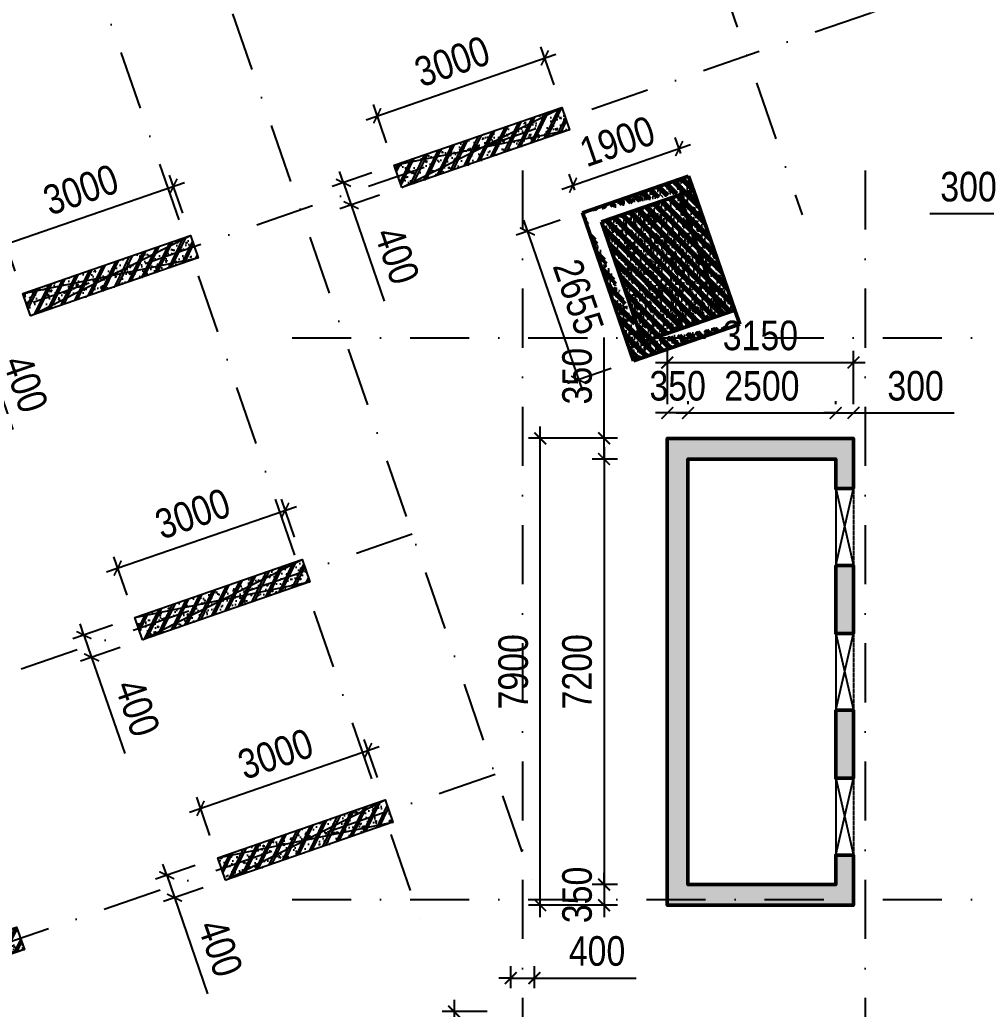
# Model space of a CAD drawing. Header units: millimetres. Extents: x 13965 to 1327256, y -72704 to 46237.
# Drawn here: x 88168 to 104528, y -23923 to -7183 of the extents above; entities that cross this region are included whole.
import ezdxf

# ---------------------------------------------------------------- set-up
doc = ezdxf.new("R2010")
doc.units = ezdxf.units.MM
doc.header["$MEASUREMENT"] = 0
doc.linetypes.add('DASHDOT', pattern=[1, 0.5, -0.25, 0, -0.25])
doc.linetypes.add('DASHED', pattern=[4.5, 3, -1.5])
for name, color, linetype in [('ccu11-Khuat', 9, 'DASHED'), ('ccu11-Thay', 7, 'Continuous'), ('KC2-DIM', 251, 'Continuous'), ('KT-Hatch', 251, 'Continuous'), ('KT-Luoi truc South Tower', 8, 'DASHDOT'), ('xref.asix of  podium$0$xref.asix of  podium$0$Xref_ST_MBDV Cot vach 30.7.2022$0$KT-Net cot vach', 6, 'Continuous'), ('Xref_ST_MBDV Cot vach 30.7.2022|Xref_ST_MBDV Cot vach 30.7.2022|Xref_ST_MBDV Cot vach 30.7.2022|Xref_ST_MBDV Cot vach 30.7.2022|KC-Betong', 6, 'Continuous')]:
    doc.layers.add(name, color=color, linetype=linetype)
for name, color, linetype, lineweight in [('KT-Kich thuoc', 159, 'Continuous', 18), ('ST_MBDV Cot vach 220805$0$Xref_ST_MBDV Cot vach 30.7.2022$0$KT-Net cot vach', 6, 'Continuous', 50), ('Xref_ST_MBDV Cot vach 30.7.2022$0$KT-Net cot vach', 6, 'Continuous', 50)]:
    doc.layers.add(name, color=color, linetype=linetype, lineweight=lineweight)
doc.styles.add('Arial Narrow', font='ARIALN.TTF')
doc.dimstyles.new('ccu12-200', dxfattribs={"dimscale": 200, "dimtxt": 2.5, "dimasz": 1, "dimexe": 1, "dimexo": 2, "dimgap": 1, "dimtad": 1, "dimdec": 0, "dimdsep": 46, "dimtxsty": 'Arial Narrow', "dimblk": 'ARCHTICK', "dimcen": -1, "dimdle": 1, "dimclrd": 256, "dimclre": 256, "dimclrt": 3, "dimadec": 0, "dimazin": 2, "dimtfac": 0.1, "dimtdec": 0, "dimtmove": 0, "dimatfit": 1, "dimldrblk": 'ARCHTICK', "dimfxl": 1, "dimtvp": 0.833333, "dimtolj": 1, "dimtzin": 12, "dimarcsym": 0})
doc.dimstyles.new('CCU_1-300', dxfattribs={"dimscale": 300, "dimtxt": 2.5, "dimasz": 1, "dimexe": 1, "dimexo": 2, "dimgap": 0.5, "dimtad": 1, "dimdec": 0, "dimdsep": 46, "dimtxsty": 'Arial Narrow', "dimblk": 'ARCHTICK', "dimcen": -1, "dimdle": 1, "dimclrd": 256, "dimclre": 256, "dimclrt": 3, "dimadec": 0, "dimazin": 2, "dimtfac": 0.1, "dimtdec": 0, "dimtix": 1, "dimtmove": 2, "dimatfit": 1, "dimfxl": 1, "dimtvp": 0.833333, "dimtolj": 1, "dimtzin": 12, "dimarcsym": 0})

# ---------------------------------------------------------------- blocks, each defined once
blk = doc.blocks.new('_ArchTick')
at = {"color": 0, "const_width": 0.15}
blk.add_lwpolyline([(-0.5, -0.5), (0.5, 0.5)], dxfattribs=at)
blk = doc.blocks.new('*D1046')
at = {"layer": 'Defpoints', "color": 0, "transparency": 16777216}
for p in [(-42197, 37814, 0), (-37735, 33219), (-40305, 32332, 0)]:
    blk.add_point(p, dxfattribs=at)
at = {"layer": 'KT-Kich thuoc', "lineweight": -2, "transparency": 16777216}
for p, q in [((-39726, 38985), (-37637, 32935)), ((-41630, 38010), (-39344, 38799)), ((-39737, 32528), (-37452, 33317))]:
    blk.add_line(p, q, dxfattribs=at)
at = {"layer": 'KT-Kich thuoc', "lineweight": -2, "transparency": 16777216, "xscale": 300, "yscale": 300, "zscale": 300}
for p, rotation in [((-39628, 38701), 109.0471074798708), ((-37735, 33219), 289.0471074798708)]:
    blk.add_blockref('_ArchTick', p, dxfattribs=dict(at, rotation=rotation))
at = {"layer": 'KT-Kich thuoc', "color": 3, "transparency": 16777216, "insert": (-37846, 36248), "char_height": 750, "attachment_point": 5, "rotation": 289.0471, "style": 'Arial Narrow'}
blk.add_mtext('\\A1;5800', dxfattribs=at)
blk = doc.blocks.new('*D130')
at = {"layer": 'Defpoints', "color": 0, "transparency": 16777216}
for p in [(94065, -19546), (94353, -20381, 0), (91517, -21360, 0)]:
    blk.add_point(p, dxfattribs=at)
at = {"layer": 'KC2-DIM', "lineweight": -2, "transparency": 16777216}
for p, q in [((94223, -20003), (93999, -19357)), ((91040, -20590), (94254, -19480)), ((91387, -20982), (91164, -20336))]:
    blk.add_line(p, q, dxfattribs=at)
at = {"layer": 'KC2-DIM', "lineweight": -2, "transparency": 16777216, "xscale": 200, "yscale": 200, "zscale": 200}
for p, rotation in [((94065, -19546), 19.04713795321683), ((91229, -20525), 199.0471379532169)]:
    blk.add_blockref('_ArchTick', p, dxfattribs=dict(at, rotation=rotation))
at = {"layer": 'KC2-DIM', "color": 3, "transparency": 16777216, "insert": (92498, -19605), "char_height": 500, "attachment_point": 5, "rotation": 19.0471, "style": 'Arial Narrow'}
blk.add_mtext('\\A1;3000', dxfattribs=at)
blk = doc.blocks.new('*D131')
at = {"layer": 'Defpoints', "color": 0, "transparency": 16777216}
for p in [(91517, -21360, 0), (91648, -21738, 0), (90787, -22035)]:
    blk.add_point(p, dxfattribs=at)
at = {"layer": 'KC2-DIM', "lineweight": -2, "transparency": 16777216}
for p, q in [((91139, -21490), (90467, -21722)), ((90656, -21657), (90591, -21468)), ((90656, -21657), (90787, -22035)), ((91270, -21868), (90598, -22100)), ((90787, -22035), (91348, -23662))]:
    blk.add_line(p, q, dxfattribs=at)
at = {"layer": 'KC2-DIM', "lineweight": -2, "transparency": 16777216, "xscale": 200, "yscale": 200, "zscale": 200}
for p, rotation in [((90656, -21657), 289.0471379532172), ((90787, -22035), 109.0471379532172)]:
    blk.add_blockref('_ArchTick', p, dxfattribs=dict(at, rotation=rotation))
at = {"layer": 'KC2-DIM', "color": 3, "transparency": 16777216, "insert": (91563, -22889), "char_height": 500, "attachment_point": 5, "rotation": 289.0471, "style": 'Arial Narrow'}
blk.add_mtext('\\A1;400', dxfattribs=at)
blk = doc.blocks.new('*D132')
at = {"layer": 'Defpoints', "color": 0, "transparency": 16777216}
for p in [(92661, -15481), (92950, -16316, 0), (90114, -17295, 0)]:
    blk.add_point(p, dxfattribs=at)
at = {"layer": 'KC2-DIM', "lineweight": -2, "transparency": 16777216}
for p, q in [((92819, -15938), (92596, -15292)), ((89637, -16525), (92851, -15416)), ((89984, -16917), (89760, -16271))]:
    blk.add_line(p, q, dxfattribs=at)
at = {"layer": 'KC2-DIM', "lineweight": -2, "transparency": 16777216, "xscale": 200, "yscale": 200, "zscale": 200}
for p, rotation in [((92661, -15481), 19.04713795321683), ((89826, -16460), 199.0471379532169)]:
    blk.add_blockref('_ArchTick', p, dxfattribs=dict(at, rotation=rotation))
at = {"layer": 'KC2-DIM', "color": 3, "transparency": 16777216, "insert": (91095, -15540), "char_height": 500, "attachment_point": 5, "rotation": 19.0471, "style": 'Arial Narrow'}
blk.add_mtext('\\A1;3000', dxfattribs=at)
blk = doc.blocks.new('*D133')
at = {"layer": 'Defpoints', "color": 0, "transparency": 16777216}
for p in [(90114, -17295, 0), (90245, -17673, 0), (89384, -17971)]:
    blk.add_point(p, dxfattribs=at)
at = {"layer": 'KC2-DIM', "lineweight": -2, "transparency": 16777216}
for p, q in [((89253, -17593), (89188, -17403)), ((89736, -17426), (89064, -17658)), ((89253, -17593), (89384, -17971)), ((89866, -17804), (89194, -18036)), ((89384, -17971), (89945, -19597))]:
    blk.add_line(p, q, dxfattribs=at)
at = {"layer": 'KC2-DIM', "lineweight": -2, "transparency": 16777216, "xscale": 200, "yscale": 200, "zscale": 200}
for p, rotation in [((89253, -17593), 289.0471379532172), ((89384, -17971), 109.0471379532172)]:
    blk.add_blockref('_ArchTick', p, dxfattribs=dict(at, rotation=rotation))
at = {"layer": 'KC2-DIM', "color": 3, "transparency": 16777216, "insert": (90160, -18824), "char_height": 500, "attachment_point": 5, "rotation": 289.0471, "style": 'Arial Narrow'}
blk.add_mtext('\\A1;400', dxfattribs=at)
blk = doc.blocks.new('*D134')
at = {"layer": 'Defpoints', "color": 0, "transparency": 16777216}
for p in [(90769, -9999), (91057, -10834, 0), (88221, -11813, 0)]:
    blk.add_point(p, dxfattribs=at)
at = {"layer": 'KC2-DIM', "lineweight": -2, "transparency": 16777216}
for p, q in [((90926, -10456), (90703, -9809)), ((87744, -11043), (90958, -9933)), ((88091, -11435), (87868, -10789))]:
    blk.add_line(p, q, dxfattribs=at)
at = {"layer": 'KC2-DIM', "lineweight": -2, "transparency": 16777216, "xscale": 200, "yscale": 200, "zscale": 200}
for p, rotation in [((90769, -9999), 19.0471379532168), ((87933, -10978), 199.0471379532168)]:
    blk.add_blockref('_ArchTick', p, dxfattribs=dict(at, rotation=rotation))
at = {"layer": 'KC2-DIM', "color": 3, "transparency": 16777216, "insert": (89202, -10058), "char_height": 500, "attachment_point": 5, "rotation": 19.0471, "style": 'Arial Narrow'}
blk.add_mtext('\\A1;3000', dxfattribs=at)
blk = doc.blocks.new('*D135')
at = {"layer": 'Defpoints', "color": 0, "transparency": 16777216}
for p in [(88221, -11813, 0), (88352, -12191, 0), (87491, -12488)]:
    blk.add_point(p, dxfattribs=at)
at = {"layer": 'KC2-DIM', "lineweight": -2, "transparency": 16777216}
for p, q in [((87843, -11943), (87171, -12175)), ((87360, -12110), (87295, -11921)), ((87360, -12110), (87491, -12488)), ((87974, -12321), (87302, -12553)), ((87491, -12488), (88052, -14115))]:
    blk.add_line(p, q, dxfattribs=at)
at = {"layer": 'KC2-DIM', "lineweight": -2, "transparency": 16777216, "xscale": 200, "yscale": 200, "zscale": 200}
for p, rotation in [((87360, -12110), 289.0471379532172), ((87491, -12488), 109.0471379532172)]:
    blk.add_blockref('_ArchTick', p, dxfattribs=dict(at, rotation=rotation))
at = {"layer": 'KC2-DIM', "color": 3, "transparency": 16777216, "insert": (88267, -13342), "char_height": 500, "attachment_point": 5, "rotation": 289.0471, "style": 'Arial Narrow'}
blk.add_mtext('\\A1;400', dxfattribs=at)
blk = doc.blocks.new('*D144')
at = {"layer": 'Defpoints', "color": 0, "transparency": 16777216}
for p in [(97055, -7828), (97343, -8664, 0), (94507, -9643, 0)]:
    blk.add_point(p, dxfattribs=at)
at = {"layer": 'KC2-DIM', "lineweight": -2, "transparency": 16777216}
for p, q in [((97212, -8285), (96989, -7639)), ((94030, -8873), (97244, -7763)), ((94377, -9264), (94154, -8618))]:
    blk.add_line(p, q, dxfattribs=at)
at = {"layer": 'KC2-DIM', "lineweight": -2, "transparency": 16777216, "xscale": 200, "yscale": 200, "zscale": 200}
for p, rotation in [((97055, -7828), 19.0471379532168), ((94219, -8807), 199.0471379532168)]:
    blk.add_blockref('_ArchTick', p, dxfattribs=dict(at, rotation=rotation))
at = {"layer": 'KC2-DIM', "color": 3, "transparency": 16777216, "insert": (95488, -7887), "char_height": 500, "attachment_point": 5, "rotation": 19.0471, "style": 'Arial Narrow'}
blk.add_mtext('\\A1;3000', dxfattribs=at)
blk = doc.blocks.new('*D145')
at = {"layer": 'Defpoints', "color": 0, "transparency": 16777216}
for p in [(94507, -9643, 0), (94638, -10021, 0), (93777, -10318)]:
    blk.add_point(p, dxfattribs=at)
at = {"layer": 'KC2-DIM', "lineweight": -2, "transparency": 16777216}
for p, q in [((94129, -9773), (93457, -10005)), ((93646, -9940), (93581, -9751)), ((93646, -9940), (93777, -10318)), ((94260, -10151), (93588, -10383)), ((93777, -10318), (94338, -11945))]:
    blk.add_line(p, q, dxfattribs=at)
at = {"layer": 'KC2-DIM', "lineweight": -2, "transparency": 16777216, "xscale": 200, "yscale": 200, "zscale": 200}
for p, rotation in [((93646, -9940), 289.0471379532172), ((93777, -10318), 109.0471379532172)]:
    blk.add_blockref('_ArchTick', p, dxfattribs=dict(at, rotation=rotation))
at = {"layer": 'KC2-DIM', "color": 3, "transparency": 16777216, "insert": (94553, -11172), "char_height": 500, "attachment_point": 5, "rotation": 289.0471, "style": 'Arial Narrow'}
blk.add_mtext('\\A1;400', dxfattribs=at)
blk = doc.blocks.new('*D148')
at = {"layer": 'Defpoints', "color": 0, "transparency": 16777216}
for p in [(96479, -23964), (95520, -26964), (96479, -26964)]:
    blk.add_point(p, dxfattribs=at)
at = {"layer": 'KC2-DIM', "lineweight": -2, "transparency": 16777216}
for p, q in [((95520, -23764), (95520, -27164)), ((96079, -23964), (95320, -23964)), ((96079, -26964), (95320, -26964))]:
    blk.add_line(p, q, dxfattribs=at)
at = {"layer": 'KC2-DIM', "lineweight": -2, "transparency": 16777216, "xscale": 200, "yscale": 200, "zscale": 200}
for p, rotation in [((95520, -23964), 90), ((95520, -26964), 270)]:
    blk.add_blockref('_ArchTick', p, dxfattribs=dict(at, rotation=rotation))
at = {"layer": 'KC2-DIM', "color": 3, "transparency": 16777216, "insert": (95065, -25464), "char_height": 500, "attachment_point": 5, "rotation": 90, "style": 'Arial Narrow'}
blk.add_mtext('\\A1;3000', dxfattribs=at)
blk = doc.blocks.new('*D149')
at = {"layer": 'Defpoints', "color": 0, "transparency": 16777216}
for p in [(96879, -23396), (96479, -23964), (96879, -23964)]:
    blk.add_point(p, dxfattribs=at)
at = {"layer": 'KC2-DIM', "lineweight": -2, "transparency": 16777216}
for p, q in [((96479, -23564), (96479, -23196)), ((96879, -23564), (96879, -23196)), ((96479, -23396), (96279, -23396)), ((96479, -23396), (96879, -23396)), ((96879, -23396), (98600, -23396))]:
    blk.add_line(p, q, dxfattribs=at)
at = {"layer": 'KC2-DIM', "lineweight": -2, "transparency": 16777216, "xscale": 200, "yscale": 200, "zscale": 200}
blk.add_blockref('_ArchTick', (96479, -23396), dxfattribs=at)
at = {"layer": 'KC2-DIM', "lineweight": -2, "transparency": 16777216, "xscale": 200, "yscale": 200, "zscale": 200, "rotation": 180}
blk.add_blockref('_ArchTick', (96879, -23396), dxfattribs=at)
at = {"layer": 'KC2-DIM', "color": 3, "transparency": 16777216, "insert": (97940, -22941), "char_height": 500, "attachment_point": 5, "style": 'Arial Narrow'}
blk.add_mtext('\\A1;400', dxfattribs=at)
blk = doc.blocks.new('*D172')
at = {"layer": 'Defpoints', "color": 0, "transparency": 16777216}
for p in [(99330, -9361), (99489, -9822), (97693, -10442)]:
    blk.add_point(p, dxfattribs=at)
at = {"layer": 'KC2-DIM', "lineweight": -2, "transparency": 16777216}
for p, q in [((99358, -9444), (99264, -9172)), ((97345, -10046), (99519, -9295)), ((97562, -10064), (97468, -9792))]:
    blk.add_line(p, q, dxfattribs=at)
at = {"layer": 'KC2-DIM', "lineweight": -2, "transparency": 16777216, "xscale": 200, "yscale": 200, "zscale": 200}
for p, rotation in [((99330, -9361), 19.04713795404094), ((97534, -9981), 199.0471379540409)]:
    blk.add_blockref('_ArchTick', p, dxfattribs=dict(at, rotation=rotation))
at = {"layer": 'KC2-DIM', "color": 3, "transparency": 16777216, "insert": (98283, -9240), "char_height": 500, "attachment_point": 5, "rotation": 19.0471, "style": 'Arial Narrow'}
blk.add_mtext('\\A1;1900', dxfattribs=at)
blk = doc.blocks.new('*D173')
at = {"layer": 'Defpoints', "color": 0, "transparency": 16777216}
for p in [(97693, -10442), (98559, -12951), (97627, -13273)]:
    blk.add_point(p, dxfattribs=at)
at = {"layer": 'KC2-DIM', "lineweight": -2, "transparency": 16777216}
for p, q in [((97315, -10572), (96571, -10829)), ((96695, -10575), (97692, -13462)), ((98181, -13082), (97438, -13339))]:
    blk.add_line(p, q, dxfattribs=at)
at = {"layer": 'KC2-DIM', "lineweight": -2, "transparency": 16777216, "xscale": 200, "yscale": 200, "zscale": 200}
for p, rotation in [((96760, -10764), 109.0471379532312), ((97627, -13273), 289.0471379532312)]:
    blk.add_blockref('_ArchTick', p, dxfattribs=dict(at, rotation=rotation))
at = {"layer": 'KC2-DIM', "color": 3, "transparency": 16777216, "insert": (97624, -11870), "char_height": 500, "attachment_point": 5, "rotation": 289.0471, "style": 'Arial Narrow'}
blk.add_mtext('\\A1;2655', dxfattribs=at)
blk = doc.blocks.new('*D195')
at = {"layer": 'Defpoints', "color": 0, "transparency": 16777216}
for p in [(98059, -14264), (98685, -14264), (98685, -14614)]:
    blk.add_point(p, dxfattribs=at)
at = {"layer": 'KC2-DIM', "lineweight": -2, "transparency": 16777216}
for p, q in [((98059, -14264), (98059, -12559)), ((98285, -14264), (97859, -14264)), ((98059, -14614), (98059, -14264)), ((98285, -14614), (97859, -14614)), ((98059, -14614), (98059, -14814))]:
    blk.add_line(p, q, dxfattribs=at)
at = {"layer": 'KC2-DIM', "lineweight": -2, "transparency": 16777216, "xscale": 200, "yscale": 200, "zscale": 200}
for p, rotation in [((98059, -14264), 270), ((98059, -14614), 90)]:
    blk.add_blockref('_ArchTick', p, dxfattribs=dict(at, rotation=rotation))
at = {"layer": 'KC2-DIM', "color": 3, "transparency": 16777216, "insert": (97604, -13212), "char_height": 500, "attachment_point": 5, "rotation": 90, "style": 'Arial Narrow'}
blk.add_mtext('\\A1;350', dxfattribs=at)
blk = doc.blocks.new('*D196')
at = {"layer": 'Defpoints', "color": 0, "transparency": 16777216}
for p in [(98685, -14614), (98059, -21814), (98685, -21814)]:
    blk.add_point(p, dxfattribs=at)
at = {"layer": 'KC2-DIM', "lineweight": -2, "transparency": 16777216}
for p, q in [((98059, -14414), (98059, -22014)), ((98285, -14614), (97859, -14614)), ((98285, -21814), (97859, -21814))]:
    blk.add_line(p, q, dxfattribs=at)
at = {"layer": 'KC2-DIM', "lineweight": -2, "transparency": 16777216, "xscale": 200, "yscale": 200, "zscale": 200}
for p, rotation in [((98059, -14614), 90), ((98059, -21814), 270)]:
    blk.add_blockref('_ArchTick', p, dxfattribs=dict(at, rotation=rotation))
at = {"layer": 'KC2-DIM', "color": 3, "transparency": 16777216, "insert": (97604, -18214), "char_height": 500, "attachment_point": 5, "rotation": 90, "style": 'Arial Narrow'}
blk.add_mtext('\\A1;7200', dxfattribs=at)
blk = doc.blocks.new('*D197')
at = {"layer": 'Defpoints', "color": 0, "transparency": 16777216}
for p in [(98685, -21814), (98059, -22164), (98685, -22164)]:
    blk.add_point(p, dxfattribs=at)
at = {"layer": 'KC2-DIM', "lineweight": -2, "transparency": 16777216}
for p, q in [((98059, -21814), (98059, -21614)), ((98285, -21814), (97859, -21814)), ((98059, -21814), (98059, -22164)), ((98285, -22164), (97859, -22164)), ((98059, -22164), (98059, -22364))]:
    blk.add_line(p, q, dxfattribs=at)
at = {"layer": 'KC2-DIM', "lineweight": -2, "transparency": 16777216, "xscale": 200, "yscale": 200, "zscale": 200}
for p, rotation in [((98059, -21814), 270), ((98059, -22164), 90)]:
    blk.add_blockref('_ArchTick', p, dxfattribs=dict(at, rotation=rotation))
at = {"layer": 'KC2-DIM', "color": 3, "transparency": 16777216, "insert": (97604, -21989), "char_height": 500, "attachment_point": 5, "rotation": 90, "style": 'Arial Narrow'}
blk.add_mtext('\\A1;350', dxfattribs=at)
blk = doc.blocks.new('*D198')
at = {"layer": 'Defpoints', "color": 0, "transparency": 16777216}
for p in [(96978, -14264), (98685, -14264), (98685, -22164)]:
    blk.add_point(p, dxfattribs=at)
at = {"layer": 'KC2-DIM', "lineweight": -2, "transparency": 16777216}
for p, q in [((96978, -22364), (96978, -14064)), ((98285, -14264), (96778, -14264)), ((98285, -22164), (96778, -22164))]:
    blk.add_line(p, q, dxfattribs=at)
at = {"layer": 'KC2-DIM', "lineweight": -2, "transparency": 16777216, "xscale": 200, "yscale": 200, "zscale": 200}
for p, rotation in [((96978, -14264), 90), ((96978, -22164), 270)]:
    blk.add_blockref('_ArchTick', p, dxfattribs=dict(at, rotation=rotation))
at = {"layer": 'KC2-DIM', "color": 3, "transparency": 16777216, "insert": (96523, -18214), "char_height": 500, "attachment_point": 5, "rotation": 90, "style": 'Arial Narrow'}
blk.add_mtext('\\A1;7900', dxfattribs=at)
blk = doc.blocks.new('*D199')
at = {"layer": 'Defpoints', "color": 0, "transparency": 16777216}
for p in [(99130, -13834), (99130, -14084), (99480, -14084)]:
    blk.add_point(p, dxfattribs=at)
at = {"layer": 'KC2-DIM', "lineweight": -2, "transparency": 16777216}
for p, q in [((99130, -13684), (99130, -13634)), ((99480, -13684), (99480, -13634)), ((99130, -13834), (98930, -13834)), ((99480, -13834), (99130, -13834)), ((99480, -13834), (99680, -13834))]:
    blk.add_line(p, q, dxfattribs=at)
at = {"layer": 'KC2-DIM', "lineweight": -2, "transparency": 16777216, "xscale": 200, "yscale": 200, "zscale": 200}
blk.add_blockref('_ArchTick', (99130, -13834), dxfattribs=at)
at = {"layer": 'KC2-DIM', "lineweight": -2, "transparency": 16777216, "xscale": 200, "yscale": 200, "zscale": 200, "rotation": 180}
blk.add_blockref('_ArchTick', (99480, -13834), dxfattribs=at)
at = {"layer": 'KC2-DIM', "color": 3, "transparency": 16777216, "insert": (99305, -13378), "char_height": 500, "attachment_point": 5, "style": 'Arial Narrow'}
blk.add_mtext('\\A1;350', dxfattribs=at)
blk = doc.blocks.new('*D200')
at = {"layer": 'Defpoints', "color": 0, "transparency": 16777216}
for p in [(101980, -13834), (99480, -14084), (101980, -14084)]:
    blk.add_point(p, dxfattribs=at)
at = {"layer": 'KC2-DIM', "lineweight": -2, "transparency": 16777216}
for p, q in [((99480, -13684), (99480, -13634)), ((101980, -13684), (101980, -13634)), ((99280, -13834), (102180, -13834))]:
    blk.add_line(p, q, dxfattribs=at)
at = {"layer": 'KC2-DIM', "lineweight": -2, "transparency": 16777216, "xscale": 200, "yscale": 200, "zscale": 200, "rotation": 180}
blk.add_blockref('_ArchTick', (99480, -13834), dxfattribs=at)
at = {"layer": 'KC2-DIM', "lineweight": -2, "transparency": 16777216, "xscale": 200, "yscale": 200, "zscale": 200}
blk.add_blockref('_ArchTick', (101980, -13834), dxfattribs=at)
at = {"layer": 'KC2-DIM', "color": 3, "transparency": 16777216, "insert": (100730, -13378), "char_height": 500, "attachment_point": 5, "style": 'Arial Narrow'}
blk.add_mtext('\\A1;2500', dxfattribs=at)
blk = doc.blocks.new('*D201')
at = {"layer": 'Defpoints', "color": 0, "transparency": 16777216}
for p in [(102280, -13834), (101980, -14084), (102280, -14084)]:
    blk.add_point(p, dxfattribs=at)
at = {"layer": 'KC2-DIM', "lineweight": -2, "transparency": 16777216}
for p, q in [((101980, -13684), (101980, -13634)), ((102280, -13684), (102280, -13634)), ((101980, -13834), (101780, -13834)), ((101980, -13834), (102280, -13834)), ((102280, -13834), (103984, -13834))]:
    blk.add_line(p, q, dxfattribs=at)
at = {"layer": 'KC2-DIM', "lineweight": -2, "transparency": 16777216, "xscale": 200, "yscale": 200, "zscale": 200}
blk.add_blockref('_ArchTick', (101980, -13834), dxfattribs=at)
at = {"layer": 'KC2-DIM', "lineweight": -2, "transparency": 16777216, "xscale": 200, "yscale": 200, "zscale": 200, "rotation": 180}
blk.add_blockref('_ArchTick', (102280, -13834), dxfattribs=at)
at = {"layer": 'KC2-DIM', "color": 3, "transparency": 16777216, "insert": (103332, -13378), "char_height": 500, "attachment_point": 5, "style": 'Arial Narrow'}
blk.add_mtext('\\A1;300', dxfattribs=at)
blk = doc.blocks.new('*D202')
at = {"layer": 'Defpoints', "color": 0, "transparency": 16777216}
for p in [(102280, -12982), (99130, -14084), (102280, -14084)]:
    blk.add_point(p, dxfattribs=at)
at = {"layer": 'KC2-DIM', "lineweight": -2, "transparency": 16777216}
for p, q in [((99130, -13684), (99130, -12782)), ((102280, -13684), (102280, -12782)), ((98930, -12982), (102480, -12982))]:
    blk.add_line(p, q, dxfattribs=at)
at = {"layer": 'KC2-DIM', "lineweight": -2, "transparency": 16777216, "xscale": 200, "yscale": 200, "zscale": 200, "rotation": 180}
blk.add_blockref('_ArchTick', (99130, -12982), dxfattribs=at)
at = {"layer": 'KC2-DIM', "lineweight": -2, "transparency": 16777216, "xscale": 200, "yscale": 200, "zscale": 200}
blk.add_blockref('_ArchTick', (102280, -12982), dxfattribs=at)
at = {"layer": 'KC2-DIM', "color": 3, "transparency": 16777216, "insert": (100705, -12526), "char_height": 500, "attachment_point": 5, "style": 'Arial Narrow'}
blk.add_mtext('\\A1;3150', dxfattribs=at)
blk = doc.blocks.new('*D209')
at = {"layer": 'Defpoints', "color": 0, "transparency": 16777216}
for p in [(105280, -10464), (105280, -10983), (105580, -10983)]:
    blk.add_point(p, dxfattribs=at)
at = {"layer": 'KC2-DIM', "lineweight": -2, "transparency": 16777216}
for p, q in [((105280, -10583), (105280, -10264)), ((105580, -10583), (105580, -10264)), ((105280, -10464), (103575, -10464)), ((105580, -10464), (105280, -10464)), ((105580, -10464), (105780, -10464))]:
    blk.add_line(p, q, dxfattribs=at)
at = {"layer": 'KC2-DIM', "lineweight": -2, "transparency": 16777216, "xscale": 200, "yscale": 200, "zscale": 200}
blk.add_blockref('_ArchTick', (105280, -10464), dxfattribs=at)
at = {"layer": 'KC2-DIM', "lineweight": -2, "transparency": 16777216, "xscale": 200, "yscale": 200, "zscale": 200, "rotation": 180}
blk.add_blockref('_ArchTick', (105580, -10464), dxfattribs=at)
at = {"layer": 'KC2-DIM', "color": 3, "transparency": 16777216, "insert": (104228, -10009), "char_height": 500, "attachment_point": 5, "style": 'Arial Narrow'}
blk.add_mtext('\\A1;300', dxfattribs=at)
blk = doc.blocks.new('*U37')
h = blk.add_hatch()
h.set_pattern_fill('VATLIEU04', color=250, scale=40, style=0, pattern_type=2)
h.set_pattern_definition([(50, (-550, 3050), (286.904, -25.101), [30, -330]), (355, (-550, 3050), (-55.5, 300.877), [24, -264]), (100.451, (-526.1, 3047.9), (231.404, 275.776), [25.496, -280.457]), (46.184, (-550, 3130), (426.896, -66.208), [45, -495]), (96.636, (-514.43, 3124.5), (373.865, 389.647), [38.244, -420.685]), (351.184, (-550, 3130), (373.865, 389.65), [36, -396]), (21, (-510, 3110), (238.763, -161.048), [30, -330]), (326, (-510, 3110), (97.326, 290.06), [24, -264]), (71.451, (-490.1, 3096.58), (336.09, 129.012), [25.496, -280.457]), (37.5, (-550, 3050), (4.864, 133.1575), [0, -260.8, 0, -268, 0, -265]), (7.5, (-550, 3050), (105.228, 157.7647), [0, -152.8, 0, -254.8, 0, -101]), (327.5, (-639.2, 3050), (213.529, -9.022), [0, -100, 0, -312, 0, -414]), (317.5, (-679.2, 3050), (233.274, 40.042), [0, -130, 0, -207.2, 0, -294]), (45, (-550, 3050), (-120.208, 120.208), []), (45, (-550, 3099), (-120.208, 120.208), [])])
h.paths.add_polyline_path([(-475, -475), (-75, -475), (-75, 2525), (-475, 2525)])
at = {"color": 6, "ltscale": 0.25}
blk.add_lwpolyline([(-475, -475), (-75, -475), (-75, 2525), (-475, 2525)], close=True, dxfattribs=at)
at = {"layer": 'Defpoints', "linetype": 'ByBlock', "ltscale": 30}
for p, q in [((-75, -475), (-475, 2525)), ((-475, -475), (-75, 2525))]:
    blk.add_line(p, q, dxfattribs=at)
blk = doc.blocks.new('MBC-T8')
at = {"layer": 'Xref_ST_MBDV Cot vach 30.7.2022|Xref_ST_MBDV Cot vach 30.7.2022|Xref_ST_MBDV Cot vach 30.7.2022|Xref_ST_MBDV Cot vach 30.7.2022|KC-Betong', "linetype": 'ByBlock', "xscale": -0.9999999999999998, "rotation": 289.0471379532163}
for p in [(-22298, 12747, 0), (-28584, 10577, 0), (-26691, 5095, 0), (-25287, 1030, 0), (-31526, -1124, 0)]:
    blk.add_blockref('*U37', p, dxfattribs=at)
blk = doc.blocks.new('MBCV-T8')
at = {"layer": 'KT-Hatch'}
h = blk.add_hatch(dxfattribs=at)
h.set_pattern_fill('BTCT', color=256, scale=30)
h.set_pattern_definition([(50, (55874.38, -33304.02), (215.17805, -18.82564), [22.5, -247.5]), (355, (55874.38, -33304.02), (-41.6254, 225.6576), [18, -198]), (100.4514, (55892.31, -33305.6), (173.5528, 206.8319), [19.1221, -210.3426]), (46.1842, (55874.38, -33244.02), (320.1723, -49.6557), [33.75, -371.25]), (96.6356, (55901.06, -33248.16), (280.3988, 292.2354), [28.683, -315.514]), (351.1842, (55874.38, -33244.02), (280.3986, 292.2356), [27, -297]), (21, (55904.38, -33259.02), (179.0721, -120.78567), [22.5, -247.5]), (326, (55904.38, -33259.02), (72.9946, 217.545), [18, -198]), (71.4514, (55919.3, -33269.09), (252.0668, 96.75915), [19.1221, -210.3426]), (37.5, (55874.38, -33304.024), (3.64796, 99.86816), [0, -195.6, 0, -201, 0, -198.75]), (7.5, (55874.38, -33304.02), (78.92086, 118.32351), [0, -114.6, 0, -191.1, 0, -75.75]), (327.5, (55807.48, -33304.02), (160.14673, -6.76646), [0, -75, 0, -234, 0, -310.5]), (317.5, (55777.48, -33304.02), (174.95585, 30.0315), [0, -97.5, 0, -155.4, 0, -220.5]), (45, (55874.38, -33304.02), (-79.54951, 79.54951), []), (45, (55927.41, -33304.02), (-79.54951, 79.54951), [])])
h.paths.add_polyline_path([(18951, -13684), (19251, -13684), (19251, -12534), (18951, -12534)], flags=17)
h.paths.add_polyline_path([(19251, -10084), (18951, -10084), (18951, -11234), (19251, -11234)], flags=17)
h.paths.add_polyline_path([(18951, -8784), (19251, -8784), (19251, -8284), (21751, -8284), (21751, -15484), (19251, -15484), (19251, -14984), (18951, -14984), (18951, -15834), (22101, -15834), (22101, -5134), (18951, -5134), (18951, -6059), (19251, -6059), (19251, -5484), (21751, -5484), (21751, -7934), (19251, -7934), (19251, -7359), (18951, -7359)])
h.paths.add_polyline_path([(15651, -15484), (13151, -15484), (13151, -8284), (15651, -8284), (15651, -8784), (15951, -8784), (15951, -7934), (12801, -7934), (12801, -15834), (15951, -15834), (15951, -14984), (15651, -14984)])
h.paths.add_polyline_path([(15651, -13684), (15951, -13684), (15951, -12534), (15651, -12534)], flags=17)
h.paths.add_polyline_path([(15651, -11234), (15951, -11234), (15951, -10084), (15651, -10084)], flags=17)
at = {"layer": 'xref.asix of  podium$0$xref.asix of  podium$0$Xref_ST_MBDV Cot vach 30.7.2022$0$KT-Net cot vach'}
h = blk.add_hatch(dxfattribs=at)
h.set_pattern_fill('1BETONG2-BOP', color=250, scale=30, style=0, pattern_type=2)
h.set_pattern_definition([(50, (129263.84, -210349.2), (215.17805, -18.82564), [22.5, -247.5]), (355, (129263.84, -210349.2), (-41.6254, 225.65764), [18, -198]), (100.4514, (129281.77, -210350.77), (173.55281, 206.83186), [19.12206, -210.34263]), (46.1842, (129263.84, -210289.2), (320.1723, -49.6557), [33.75, -371.25]), (96.6356, (129290.52, -210293.34), (280.3988, 292.23536), [28.6831, -315.5139]), (351.1842, (129263.84, -210289.2), (280.3986, 292.2356), [27, -297]), (21, (129293.84, -210304.2), (179.07212, -120.78567), [22.5, -247.5]), (226, (129293.84, -210304.2), (201.56464, -109.66194), [18, -198]), (71.4514, (129308.76, -210314.27), (252.06679, 96.75915), [19.12206, -210.34263]), (67.5, (129263.836, -210349.206), (-46.774855, 88.312339), [0, -195.6, 0, -201, 0, -198.75]), (4.5, (129263.84, -210349.21), (85.005277, 114.030957), [0, -114.6, 0, -191.1, 0, -75.75]), (327.5, (129196.936, -210349.21), (160.14673, -6.766462), [0, -75, 0, -234, 0, -310.5]), (317.5, (129166.94, -210349.2), (174.95585, 30.031495), [0, -97.5, 0, -155.4, 0, -220.5]), (315, (129263.84, -210349.2), (90.156115, 90.156115), []), (315, (129263.84, -210312.46), (90.156115, 90.156115), [])])
edge = h.paths.add_edge_path()
edge.add_line((13162, -3496), (11366, -4116))
edge.add_line((13244, -3733), (11684, -4271))
edge.add_line((12231, -6621), (11364, -4111))
edge.add_line((12386, -6303), (11684, -4271))
edge.add_line((12231, -6621), (14027, -6001))
edge.add_line((12386, -6303), (13945, -5765))
edge.add_line((13945, -5765), (14027, -6001))
edge.add_line((13244, -3733), (13162, -3496))
at = {"layer": 'Xref_ST_MBDV Cot vach 30.7.2022$0$KT-Net cot vach'}
h = blk.add_hatch(dxfattribs=at)
h.set_pattern_fill('1BETONG2-BOP', color=250, scale=30, style=0, pattern_type=2)
h.set_pattern_definition([(50, (129263.84, -210349.2), (215.17805, -18.82564), [22.5, -247.5]), (355, (129263.84, -210349.2), (-41.6254, 225.65764), [18, -198]), (100.4514, (129281.77, -210350.77), (173.55281, 206.83186), [19.12206, -210.34263]), (46.1842, (129263.84, -210289.2), (320.1723, -49.6557), [33.75, -371.25]), (96.6356, (129290.52, -210293.34), (280.3988, 292.23536), [28.6831, -315.5139]), (351.1842, (129263.84, -210289.2), (280.3986, 292.2356), [27, -297]), (21, (129293.84, -210304.2), (179.07212, -120.78567), [22.5, -247.5]), (226, (129293.84, -210304.2), (201.56464, -109.66194), [18, -198]), (71.4514, (129308.76, -210314.27), (252.06679, 96.75915), [19.12206, -210.34263]), (67.5, (129263.836, -210349.206), (-46.774855, 88.312339), [0, -195.6, 0, -201, 0, -198.75]), (4.5, (129263.84, -210349.21), (85.005277, 114.030957), [0, -114.6, 0, -191.1, 0, -75.75]), (327.5, (129196.936, -210349.21), (160.14673, -6.766462), [0, -75, 0, -234, 0, -310.5]), (317.5, (129166.94, -210349.2), (174.95585, 30.031495), [0, -97.5, 0, -155.4, 0, -220.5]), (315, (129263.84, -210349.2), (90.156115, 90.156115), []), (315, (129263.84, -210312.46), (90.156115, 90.156115), [])])
edge = h.paths.add_edge_path()
edge.add_line((13162, -3496), (11366, -4116))
edge.add_line((13244, -3733), (11684, -4271))
edge.add_line((12231, -6621), (11364, -4111))
edge.add_line((12386, -6303), (11684, -4271))
edge.add_line((12231, -6621), (14027, -6001))
edge.add_line((12386, -6303), (13945, -5765))
edge.add_line((13945, -5765), (14027, -6001))
edge.add_line((13244, -3733), (13162, -3496))
at = {"layer": 'ccu11-Khuat', "color": 6, "ltscale": 0.2, "elevation": 0}
for points in [[(15951, -8784), (15951, -10084)], [(15951, -11234), (15951, -12534)], [(15951, -13684), (15951, -14984)]]:
    blk.add_lwpolyline(points, dxfattribs=at)
at = {"layer": 'ccu11-Thay', "color": 6, "ltscale": 0.5, "elevation": 0}
for points in [[(15651, -8784), (15651, -10084)], [(15651, -11234), (15651, -12534)], [(15651, -13684), (15651, -14984)]]:
    blk.add_lwpolyline(points, dxfattribs=at)
at = {"layer": 'KC2-DIM', "ltscale": 0.5, "elevation": 0}
for points in [[(15651, -8784), (15951, -10084)], [(15651, -10084), (15951, -8784)], [(15651, -11234), (15951, -12534)], [(15651, -12534), (15951, -11234)], [(15651, -13684), (15951, -14984)], [(15651, -14984), (15951, -13684)]]:
    blk.add_lwpolyline(points, dxfattribs=at)
at = {"layer": 'ST_MBDV Cot vach 220805$0$Xref_ST_MBDV Cot vach 30.7.2022$0$KT-Net cot vach', "color": 6}
blk.add_line((13244, -3733, 0), (13945, -5765, 0), dxfattribs=at)
at = {"layer": 'ST_MBDV Cot vach 220805$0$Xref_ST_MBDV Cot vach 30.7.2022$0$KT-Net cot vach', "color": 6, "elevation": 0}
blk.add_lwpolyline([(13007, -3814), (13709, -5846)], dxfattribs=at)
at = {"layer": 'ST_MBDV Cot vach 220805$0$Xref_ST_MBDV Cot vach 30.7.2022$0$KT-Net cot vach', "elevation": 0}
blk.add_lwpolyline([(15951, -8784), (15951, -7934), (12801, -7934), (12801, -15834), (15951, -15834), (15951, -14984), (15651, -14984), (15651, -15484), (13151, -15484), (13151, -8284), (15651, -8284), (15651, -8784)], close=True, dxfattribs=at)
at = {"layer": 'ST_MBDV Cot vach 220805$0$Xref_ST_MBDV Cot vach 30.7.2022$0$KT-Net cot vach', "color": 6, "elevation": 0}
for points in [[(15651, -10084), (15951, -10084), (15951, -11234), (15651, -11234)], [(15651, -12534), (15951, -12534), (15951, -13684), (15651, -13684)]]:
    blk.add_lwpolyline(points, close=True, dxfattribs=at)
at = {"layer": 'xref.asix of  podium$0$xref.asix of  podium$0$Xref_ST_MBDV Cot vach 30.7.2022$0$KT-Net cot vach'}
for p, q in [((13162, -3496, 0), (11366, -4116, 0)), ((13244, -3733, 0), (13162, -3496, 0)), ((11684, -4271, 0), (13244, -3733, 0)), ((12231, -6621, 0), (11364, -4111, 0)), ((12386, -6303, 0), (11684, -4271, 0)), ((12386, -6303, 0), (13945, -5765, 0)), ((13945, -5765, 0), (14027, -6001, 0)), ((12231, -6621, 0), (14027, -6001, 0))]:
    blk.add_line(p, q, dxfattribs=at)
at = {"layer": 'Xref_ST_MBDV Cot vach 30.7.2022$0$KT-Net cot vach'}
for p, q in [((13162, -3496, 0), (11366, -4116, 0)), ((13244, -3733, 0), (13162, -3496, 0)), ((13244, -3733, 0), (13162, -3496, 0)), ((11684, -4271, 0), (13244, -3733, 0)), ((12231, -6621, 0), (11364, -4111, 0)), ((12386, -6303, 0), (11684, -4271, 0)), ((12386, -6303, 0), (13945, -5765, 0)), ((13945, -5765, 0), (14027, -6001, 0)), ((13945, -5765, 0), (14027, -6001, 0)), ((12231, -6621, 0), (14027, -6001, 0))]:
    blk.add_line(p, q, dxfattribs=at)
blk.add_blockref('MBC-T8', (30901, -15834, 0))
blk = doc.blocks.new('Asix South Tower')
at = {"layer": 'KT-Luoi truc South Tower', "ltscale": 2000}
for p, q in [((-53965.4, 67304.5), (-40792.5, 29149.9)), ((-61527.4, 64693.7), (-45306.5, 17710.6)), ((-63417.9, 64041.1), (-47197, 17057.9)), ((-37735.1, 33218.9), (-103274.2, 10591.7)), ((-45523, 29903.8), (-45523, -4459.1)), ((-39723, 29903.8), (-39723, -4459.1)), ((-49426.2, 27070.4), (10118.8, 27070.4)), ((-47391.3, 23749.2), (-101381.4, 5109.2)), ((-45988, 19684.6), (-99978.1, 1044.6)), ((-49426.2, 17570.4), (10118.8, 17570.4))]:
    blk.add_line(p, q, dxfattribs=at)
at = {"layer": 'KT-Kich thuoc'}
dim = blk.add_linear_dim(base=(-37735.1, 33218.9), p1=(-42196.7, 37814.5, 0), p2=(-40304.5, 32331.8, 0), angle=109.04711, dimstyle='CCU_1-300', dxfattribs=at)
dim.commit()
dim.dimension.update_dxf_attribs({"geometry": '*D1046', "text_midpoint": (-37846.3, 36248.5), "dimtype": 128})

msp = doc.modelspace()

# ---------------------------------------------------------------- block references
msp.add_blockref('MBCV-T8', (86328.4, -6330.3, 0))
at = {"layer": 'KT-Kich thuoc'}
msp.add_blockref('Asix South Tower', (142202.4, -39634.4), dxfattribs=at)

# ---------------------------------------------------------------- dimensions: what is measured, and where the dimension line sits
at = {"layer": 'KC2-DIM'}
for p1, p2, distance, picture, middle in [((94507.2, -9642.6, 0), (97342.9, -8663.5, 0), 883.6, '*D144', (95488.1, -7887.5, 0)), ((97692.8, -10441.7), (99488.7, -9821.7), 487.7, '*D172', (98283, -9240.4)), ((88221.3, -11812.8, 0), (91057, -10833.7, 0), 883.6, '*D134', (89202.2, -10057.7, 0)), ((94507.2, -9642.6, 0), (94637.7, -10020.7, 0), -910.9, '*D145', (94553.1, -11171.8, 0)), ((97692.8, -10441.7), (98559.3, -12951.5), -986.5, '*D173', (97623.9, -11869.9)), ((88221.3, -11812.8, 0), (88351.8, -12190.9, 0), -910.9, '*D135', (88267.2, -13342, 0)), ((90114.1, -17295.2, 0), (92949.8, -16316.2, 0), 883.6, '*D132', (91095, -15540.1, 0)), ((90114.1, -17295.2, 0), (90244.6, -17673.3, 0), -910.9, '*D133', (90160, -18824.4, 0)), ((91517.3, -21359.8, 0), (94353.1, -20380.8, 0), 883.6, '*D130', (92498.3, -19604.7, 0)), ((91517.3, -21359.8, 0), (91647.9, -21737.9, 0), -910.9, '*D131', (91563.3, -22889, 0)), ((96479.3, -23963.9), (96879.3, -23963.9), 567.7, '*D149', (97939.8, -22941)), ((96479.3, -23963.9), (96479.3, -26963.9), -959.4, '*D148', (95064.6, -25463.9))]:
    dim = msp.add_aligned_dim(p1=p1, p2=p2, distance=distance, dimstyle='ccu12-200', dxfattribs=at)
    dim.commit()
    dim.dimension.update_dxf_attribs({"geometry": picture, "text_midpoint": middle})
for base, p1, p2, picture, middle in [((105279.8, -10464.1), (105579.8, -10982.7), (105279.8, -10982.7), '*D209', (104227.5, -10008.8)), ((102279.8, -12981.5), (99129.8, -14084.5), (102279.8, -14084.5), '*D202', (100704.8, -12526.2)), ((101979.8, -13833.7), (99479.8, -14084.5), (101979.8, -14084.5), '*D200', (100729.8, -13378.4)), ((102279.8, -13833.7), (101979.8, -14084.5), (102279.8, -14084.5), '*D201', (103332, -13378.4))]:
    dim = msp.add_linear_dim(base=base, p1=p1, p2=p2, dimstyle='ccu12-200', dxfattribs=at)
    dim.commit()
    dim.dimension.update_dxf_attribs({"geometry": picture, "text_midpoint": middle})
for base, p1, p2, picture, middle in [((98059.3, -14263.9), (98684.9, -14613.9), (98684.9, -14263.9), '*D195', (97604, -13211.7)), ((96978.3, -14263.9), (98684.9, -22163.9), (98684.9, -14263.9), '*D198', (96523, -18213.9)), ((98059.3, -21813.9), (98684.9, -14613.9), (98684.9, -21813.9), '*D196', (97604, -18213.9))]:
    dim = msp.add_linear_dim(base=base, p1=p1, p2=p2, angle=90, dimstyle='ccu12-200', dxfattribs=at)
    dim.commit()
    dim.dimension.update_dxf_attribs({"geometry": picture, "text_midpoint": middle})
dim = msp.add_linear_dim(base=(99129.8, -13833.7), p1=(99479.8, -14084.5), p2=(99129.8, -14084.5), dimstyle='ccu12-200', dxfattribs=at)
dim.commit()
dim.dimension.update_dxf_attribs({"geometry": '*D199', "text_midpoint": (99304.8, -13833.7), "dimtype": 160})
dim = msp.add_linear_dim(base=(98059.3, -22163.9), p1=(98684.9, -21813.9), p2=(98684.9, -22163.9), angle=90, dimstyle='ccu12-200', dxfattribs=at)
dim.commit()
dim.dimension.update_dxf_attribs({"geometry": '*D197', "text_midpoint": (98059.3, -21988.9), "dimtype": 160})

doc.saveas('drawing.dxf')
